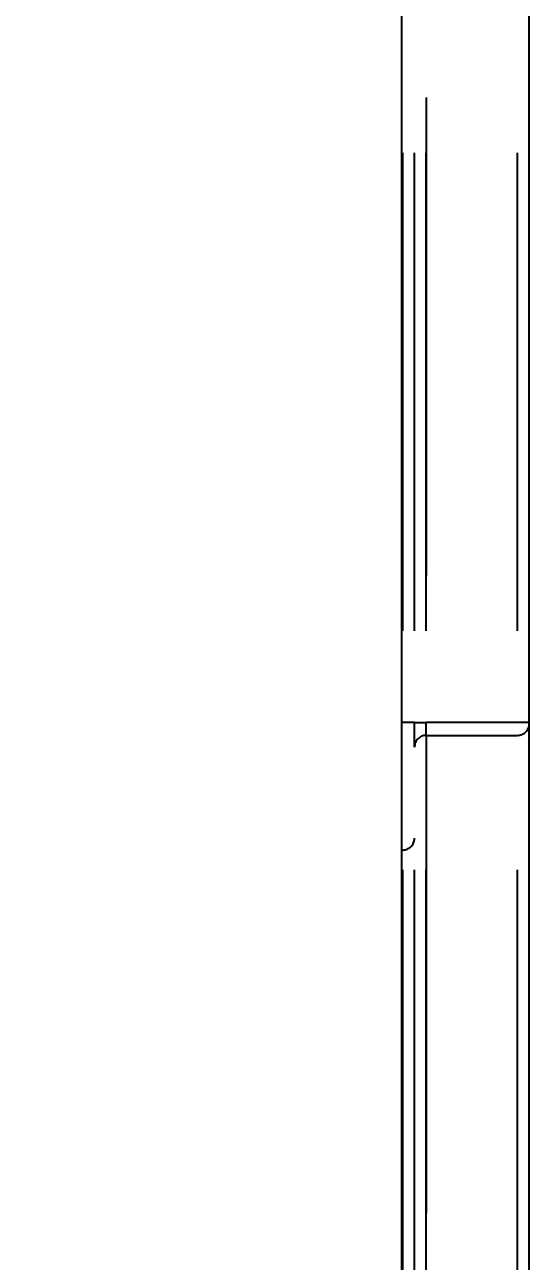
# Model space of a CAD drawing. Header units: metres. Extents: x 0 to 63075, y 0 to 44550.
# Drawn here: x 36156 to 36407, y 34079 to 34695 of the extents above; entities that cross this region are included whole.
import ezdxf

# ---------------------------------------------------------------- set-up
doc = ezdxf.new("R2010")
doc.units = ezdxf.units.M
doc.header["$LTSCALE"] = 75
doc.linetypes.add('HIDDEN2', pattern=[4.7625, 3.175, -1.5875])
for name, color, linetype in [('18_COTAS', 7, 'Continuous'), ('SDM', 7, 'Continuous'), ('SL4', 4, 'Continuous'), ('ST1', 7, 'HIDDEN2')]:
    doc.layers.add(name, color=color, linetype=linetype)
doc.styles.add('ROMANS', font='ROMANS.SHX')
doc.dimstyles.new('75___1-75', dxfattribs={"dimscale": 75, "dimtxt": 2.5, "dimasz": 2, "dimexe": 1.5, "dimexo": 1, "dimgap": 0.5, "dimtad": 1, "dimdec": 0, "dimzin": 12, "dimtxsty": 'ROMANS', "dimcen": 0, "dimclrd": 256, "dimclre": 256, "dimclrt": 3, "dimazin": 3, "dimtfac": 1, "dimtdec": 0, "dimtmove": 0, "dimatfit": 0, "dimfxl": 1, "dimlwd": -1, "dimlwe": -1, "dimarcsym": 0})

# ---------------------------------------------------------------- blocks, each defined once
blk = doc.blocks.new('*D31')
at = {"layer": '18_COTAS', "transparency": 16777216}
for p, q in [((34625.01, 34153.89), (34625.01, 35803.02)), ((36162.25, 35346.03), (36162.25, 35803.02)), ((36012.25, 35690.52), (34775.01, 35690.52))]:
    blk.add_line(p, q, dxfattribs=at)
for points in [[(34775.01, 35715.52), (34775.01, 35665.52), (34625.01, 35690.52)], [(36012.25, 35715.52), (36012.25, 35665.52), (36162.25, 35690.52)]]:
    blk.add_solid(points, dxfattribs=at)
at = {"layer": 'Defpoints', "color": 0, "transparency": 16777216}
for p in [(34625.01, 35690.52), (36162.25, 35271.03), (34625.01, 34078.89)]:
    blk.add_point(p, dxfattribs=at)
at = {"layer": '18_COTAS', "color": 3, "transparency": 16777216, "insert": (35393.63, 35821.77), "char_height": 187.5, "attachment_point": 5, "style": 'ROMANS'}
blk.add_mtext('1537', dxfattribs=at)
blk = doc.blocks.new('A$Cf5e9a517')
at = {"layer": 'SL4'}
for p, q in [((181.25, 120.65), (181.25, 1456.35)), ((244.75, 120.65), (244.75, 1456.35))]:
    blk.add_line(p, q, dxfattribs=at)
at = {"layer": 'ST1'}
for p, q in [((193.45, 112.7), (193.45, 1450)), ((193.45, 1450), (193.45, 781.35)), ((238.9, 112.7), (238.9, 1450)), ((187.6, 112.7), (187.6, 1444.15)), ((181.75, 112.7), (181.75, 1392.85)), ((187.6, 781.35), (181.25, 781.35)), ((187.6, 769.15), (187.6, 781.35)), ((187.6, 781.35), (193.45, 781.35)), ((193.45, 775), (193.45, 781.35)), ((244.75, 781.35), (193.45, 781.35)), ((193.45, 775), (238.9, 775)), ((193.45, 775), (193.45, 112.7)), ((181.25, 717.85), (181.75, 717.85))]:
    blk.add_line(p, q, dxfattribs=at)
for centre, start, end in [((238.9, 780.85), 270, 0), ((193.45, 769.15), 90, 180), ((181.75, 723.7), 270, 0)]:
    blk.add_arc(centre, 5.85, start, end, dxfattribs=at)

msp = doc.modelspace()

# ---------------------------------------------------------------- block references
at = {"layer": 'SDM'}
msp.add_blockref('A$Cf5e9a517', (36162.25, 33565.92), dxfattribs=at)

# ---------------------------------------------------------------- dimensions: what is measured, and where the dimension line sits
at = {"layer": '18_COTAS'}
dim = msp.add_linear_dim(base=(34625.01, 35690.52), p1=(36162.25, 35271.03), p2=(34625.01, 34078.89), dimstyle='75___1-75', dxfattribs=at)
dim.commit()
dim.dimension.update_dxf_attribs({"geometry": '*D31', "text_midpoint": (35393.63, 35821.77)})

doc.saveas('drawing.dxf')
